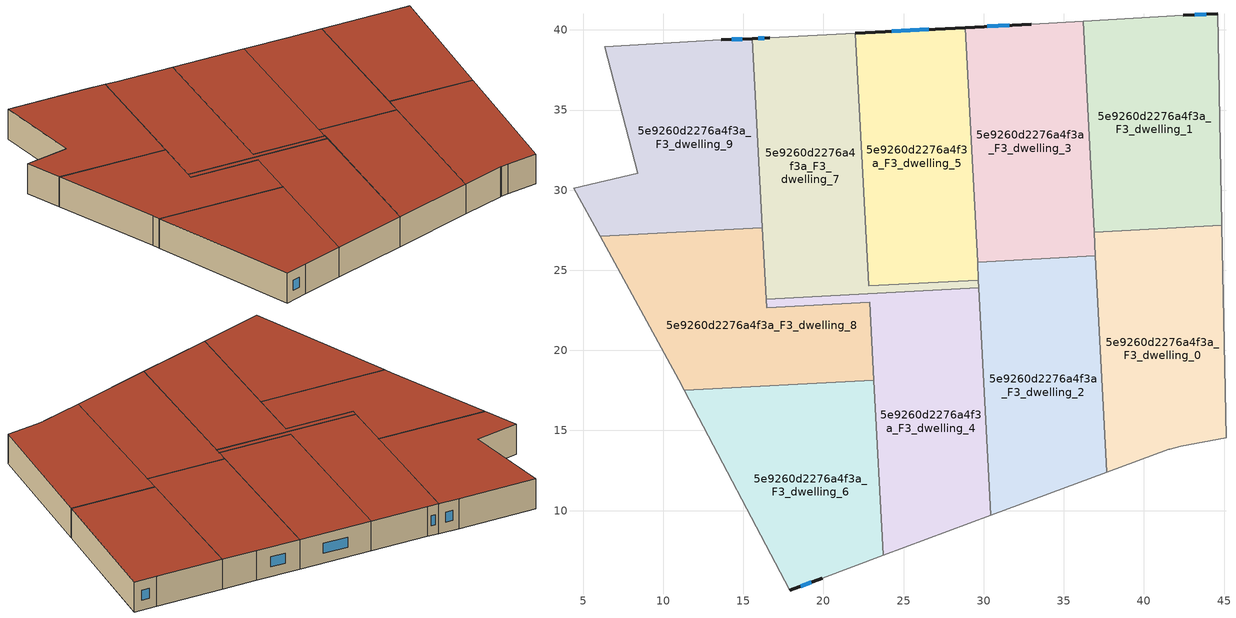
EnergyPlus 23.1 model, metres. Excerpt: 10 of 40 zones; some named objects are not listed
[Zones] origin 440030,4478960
5e9260d2276a4f3a_F3_dwelling_0
 floor to 5e9260d2276a4f3a_F2_dwelling_0 (EU_floor_Construction): 44.86,27.8 45.12,14.56 42.3,14 41.59,13.84 41.54,13.82 37.69,12.39 36.9,27.38 z9
 wall adiabatic (EU_wall_Construction): 37.69,12.39 41.54,13.82 41.59,13.84 42.3,14 45.12,14.56 44.86,27.8 z9:12
 wall to 5e9260d2276a4f3a_F3_dwelling_1 (EU_wall_Construction): 44.86,27.8 36.9,27.38 z9:12
 wall to 5e9260d2276a4f3a_F3_dwelling_2 (EU_wall_Construction): 36.98,25.89 37.69,12.39 z9:12
 wall to 5e9260d2276a4f3a_F3_dwelling_3 (EU_wall_Construction): 36.9,27.38 36.98,25.89 z9:12
 roof outside (EU_roof_Construction): 45.12,14.56 44.86,27.8 36.9,27.38 37.69,12.39 41.54,13.82 41.59,13.84 42.3,14 z12
5e9260d2276a4f3a_F3_dwelling_1
 floor to 5e9260d2276a4f3a_F2_dwelling_1 (EU_floor_Construction): 44.6,41.02 44.86,27.8 36.9,27.38 36.2,40.55 42.45,40.9 z9
 wall outside (EU_wall_Construction): 44.6,41.02 42.45,40.9 z9:12
 wall adiabatic (EU_wall_Construction): 42.45,40.9 36.2,40.55 / 44.86,27.8 44.6,41.02 z9:12
 wall to 5e9260d2276a4f3a_F3_dwelling_3 (EU_wall_Construction): 36.2,40.55 36.9,27.38 z9:12
 window (EU_Window_Construction): 43.89,40.98 43.16,40.94 z9.99:11.01
 roof outside (EU_roof_Construction): 44.86,27.8 44.6,41.02 42.45,40.9 36.2,40.55 36.9,27.38 z12
5e9260d2276a4f3a_F3_dwelling_2
 floor to 5e9260d2276a4f3a_F2_dwelling_2 (EU_floor_Construction): 36.97,25.89 37.69,12.39 30.45,9.71 29.61,25.5 z9
 wall to 5e9260d2276a4f3a_F3_dwelling_3 (EU_wall_Construction): 36.97,25.89 29.61,25.5 z9:12
 wall adiabatic (EU_wall_Construction): 30.45,9.71 37.69,12.39 z9:12
 wall to 5e9260d2276a4f3a_F3_dwelling_4 (EU_wall_Construction): 29.7,23.9 30.45,9.71 z9:12
 wall to 5e9260d2276a4f3a_F3_dwelling_7 (EU_wall_Construction): 29.67,24.39 29.7,23.9 z9:12
 wall to 5e9260d2276a4f3a_F3_dwelling_5 (EU_wall_Construction): 29.61,25.5 29.67,24.39 z9:12
 roof outside (EU_roof_Construction): 37.69,12.39 36.97,25.89 29.61,25.5 30.45,9.71 z12
5e9260d2276a4f3a_F3_dwelling_3
 floor to 5e9260d2276a4f3a_F2_dwelling_3 (EU_floor_Construction): 36.2,40.55 36.97,25.89 29.61,25.5 28.84,40.15 32.97,40.37 z9
 wall outside (EU_wall_Construction): 32.97,40.37 28.84,40.15 z9:12
 wall adiabatic (EU_wall_Construction): 36.2,40.55 32.97,40.37 z9:12
 wall to 5e9260d2276a4f3a_F3_dwelling_5 (EU_wall_Construction): 28.84,40.15 29.61,25.5 z9:12
 window (EU_Window_Construction): 31.6,40.29 30.21,40.22 z9.99:11.01
 roof outside (EU_roof_Construction): 36.97,25.89 36.2,40.55 32.97,40.37 28.84,40.15 29.61,25.5 z12
5e9260d2276a4f3a_F3_dwelling_4
 floor to 5e9260d2276a4f3a_F2_dwelling_4 (EU_floor_Construction): 29.7,23.9 30.45,9.71 23.72,7.21 22.88,23.01 16.45,22.67 16.42,23.2 z9
 wall to 5e9260d2276a4f3a_F3_dwelling_8 (EU_wall_Construction): 16.42,23.2 16.45,22.67 22.88,23.01 23.14,18.13 z9:12
 wall to 5e9260d2276a4f3a_F3_dwelling_7 (EU_wall_Construction): 29.7,23.9 16.42,23.2 z9:12
 wall adiabatic (EU_wall_Construction): 23.72,7.21 30.45,9.71 z9:12
 wall to 5e9260d2276a4f3a_F3_dwelling_6 (EU_wall_Construction): 23.14,18.13 23.72,7.21 z9:12
 roof outside (EU_roof_Construction): 30.45,9.71 29.7,23.9 16.42,23.2 16.45,22.67 22.88,23.01 23.72,7.21 z12
5e9260d2276a4f3a_F3_dwelling_5
 floor to 5e9260d2276a4f3a_F2_dwelling_5 (EU_floor_Construction): 28.84,40.15 29.67,24.39 22.83,24.03 21.99,39.78 z9
 wall outside (EU_wall_Construction): 28.84,40.15 21.99,39.78 z9:12
 wall to 5e9260d2276a4f3a_F3_dwelling_7 (EU_wall_Construction): 21.99,39.78 22.83,24.03 29.67,24.39 z9:12
 window (EU_Window_Construction): 26.57,40.03 24.26,39.9 z9.99:11.01
 roof outside (EU_roof_Construction): 29.67,24.39 28.84,40.15 21.99,39.78 22.83,24.03 z12
5e9260d2276a4f3a_F3_dwelling_6
 floor to 5e9260d2276a4f3a_F2_dwelling_6 (EU_floor_Construction): 23.14,18.13 23.72,7.21 19.91,5.79 17.91,5.02 11.31,17.5 z9
 wall outside (EU_wall_Construction): 17.91,5.02 19.91,5.79 z9:12
 wall adiabatic (EU_wall_Construction): 11.31,17.5 17.91,5.02 / 19.91,5.79 23.72,7.21 z9:12
 wall to 5e9260d2276a4f3a_F3_dwelling_8 (EU_wall_Construction): 23.14,18.13 11.31,17.5 z9:12
 window (EU_Window_Construction): 18.57,5.28 19.25,5.54 z9.99:11.01
 roof outside (EU_roof_Construction): 23.72,7.21 23.14,18.13 11.31,17.5 17.91,5.02 19.91,5.79 z12
5e9260d2276a4f3a_F3_dwelling_7
 floor to 5e9260d2276a4f3a_F2_dwelling_7 (EU_floor_Construction): 21.99,39.78 22.83,24.03 29.67,24.39 29.7,23.9 16.42,23.2 15.56,39.46 16.65,39.5 z9
 wall outside (EU_wall_Construction): 16.65,39.5 15.56,39.46 z9:12
 wall adiabatic (EU_wall_Construction): 21.99,39.78 16.65,39.5 z9:12
 wall to 5e9260d2276a4f3a_F3_dwelling_9 (EU_wall_Construction): 15.56,39.46 16.18,27.64 z9:12
 wall to 5e9260d2276a4f3a_F3_dwelling_8 (EU_wall_Construction): 16.18,27.64 16.42,23.2 z9:12
 window (EU_Window_Construction): 16.29,39.48 15.92,39.47 z9.99:11.01
 roof outside (EU_roof_Construction): 29.7,23.9 29.67,24.39 22.83,24.03 21.99,39.78 16.65,39.5 15.56,39.46 16.42,23.2 z12
5e9260d2276a4f3a_F3_dwelling_8
 floor to 5e9260d2276a4f3a_F2_dwelling_8 (EU_floor_Construction): 22.88,23.01 23.14,18.13 11.31,17.5 10.97,18.15 6.06,27.11 16.18,27.64 16.45,22.67 z9
 wall adiabatic (EU_wall_Construction): 6.06,27.11 10.97,18.15 11.31,17.5 z9:12
 wall to 5e9260d2276a4f3a_F3_dwelling_9 (EU_wall_Construction): 16.18,27.64 6.06,27.11 z9:12
 roof outside (EU_roof_Construction): 23.14,18.13 22.88,23.01 16.45,22.67 16.18,27.64 6.06,27.11 10.97,18.15 11.31,17.5 z12
5e9260d2276a4f3a_F3_dwelling_9
 floor to 5e9260d2276a4f3a_F2_dwelling_9 (EU_floor_Construction): 15.56,39.46 16.18,27.64 6.06,27.11 4.4,30.13 8.4,31.06 6.34,38.96 13.63,39.38 z9
 wall outside (EU_wall_Construction): 15.56,39.46 13.63,39.38 z9:12
 wall adiabatic (EU_wall_Construction): 13.63,39.38 6.34,38.96 8.4,31.06 4.4,30.13 6.06,27.11 z9:12
 window (EU_Window_Construction): 14.92,39.43 14.27,39.4 z9.99:11.01
 roof outside (EU_roof_Construction): 16.18,27.64 15.56,39.46 13.63,39.38 6.34,38.96 8.4,31.06 4.4,30.13 6.06,27.11 z12
[Building]
EU S2 Campaign: North Axis=0; Terrain=City; Solar Distribution=FullExterior
[Site:Location]
Madrid: Latitude=40.5; Longitude=-3.5; Time Zone=1; Elevation=609
[SizingPeriod:WeatherFileDays]
AnnualSizingPeriod: Begin Month=1; Begin Day of Month=1; End Month=12; End Day of Month=31; Day of Week for Start Day=Monday; Use Weather File Daylight Saving Period=No; Use Weather File Rain and Snow Indicators=No
[MATERIAL]
EU_InternalMass_Material: Roughness=MediumRough; Thickness=0.1; Conductivity=1; Density=1800; Specific Heat=900; Thermal Absorptance=0.9; Solar Absorptance=0.7; Visible Absorptance=0.7
[MATERIAL:NOMASS] Roughness=MediumRough; Thermal Absorptance=0.9; Solar Absorptance=0.7; Visible Absorptance=0.7
Name | Thermal Resistance
EU_wall_NoMass | 0.609216
EU_roof_NoMass | 0.513268
EU_floor_NoMass | 0.568163
[WINDOWMATERIAL:SIMPLEGLAZINGSYSTEM]
EU_Window_SimpleGlazing: UFactor=5.50606; Solar Heat Gain Coefficient=0.85; Visible Transmittance=0.85
[CONSTRUCTION]
EU_wall_Construction: EU_wall_NoMass
EU_roof_Construction: EU_roof_NoMass
EU_floor_Construction: EU_floor_NoMass
EU_Window_Construction: EU_Window_SimpleGlazing
EU_InternalMass_Construction: EU_InternalMass_Material
[ZONE] Type=1; Multiplier=1; Ceiling Height=autocalculate; Floor Area=autocalculate; Part of Total Floor Area=Yes
Name | Volume
5e9260d2276a4f3a_F3_dwelling_0 | 324.448
5e9260d2276a4f3a_F3_dwelling_1 | 324.444
5e9260d2276a4f3a_F3_dwelling_2 | 324.472
5e9260d2276a4f3a_F3_dwelling_3 | 324.461
5e9260d2276a4f3a_F3_dwelling_4 | 324.465
5e9260d2276a4f3a_F3_dwelling_5 | 324.463
5e9260d2276a4f3a_F3_dwelling_6; 5e9260d2276a4f3a_F3_dwelling_8 | 324.457
5e9260d2276a4f3a_F3_dwelling_7 | 324.442
5e9260d2276a4f3a_F3_dwelling_9 | 324.475
[INTERNALMASS] Construction=EU_InternalMass_Construction
Name | Zone or ZoneList | Surface Area
5e9260d2276a4f3a_F3_dwelling_0_EU_InternalMass | 5e9260d2276a4f3a_F3_dwelling_0 | 108.149
5e9260d2276a4f3a_F3_dwelling_1_EU_InternalMass | 5e9260d2276a4f3a_F3_dwelling_1 | 108.147
5e9260d2276a4f3a_F3_dwelling_2_EU_InternalMass | 5e9260d2276a4f3a_F3_dwelling_2 | 108.158
5e9260d2276a4f3a_F3_dwelling_3_EU_InternalMass | 5e9260d2276a4f3a_F3_dwelling_3 | 108.154
5e9260d2276a4f3a_F3_dwelling_4_EU_InternalMass | 5e9260d2276a4f3a_F3_dwelling_4 | 108.155
5e9260d2276a4f3a_F3_dwelling_5_EU_InternalMass | 5e9260d2276a4f3a_F3_dwelling_5 | 108.155
5e9260d2276a4f3a_F3_dwelling_6_EU_InternalMass | 5e9260d2276a4f3a_F3_dwelling_6 | 108.155
5e9260d2276a4f3a_F3_dwelling_7_EU_InternalMass | 5e9260d2276a4f3a_F3_dwelling_7 | 108.148
5e9260d2276a4f3a_F3_dwelling_8_EU_InternalMass | 5e9260d2276a4f3a_F3_dwelling_8 | 108.152
5e9260d2276a4f3a_F3_dwelling_9_EU_InternalMass | 5e9260d2276a4f3a_F3_dwelling_9 | 108.159
[OTHEREQUIPMENT] Fuel Type=Electricity; Design Level Calculation Method=Watts/Area; Power per Zone Floor Area=1; Fraction Latent=0; Fraction Radiant=0; Fraction Lost=0; Carbon Dioxide Generation Rate=0; EndUse Subcategory=EU_Step8_InternalGains
Name | Zone or ZoneList or Space or SpaceList | Schedule
EU_Step8_InternalGain_5e9260d2276a4f3a_F3_dwelling_0_f000 | 5e9260d2276a4f3a_F3_dwelling_0 | EU_Step8_GainSchedule_5e9260d2276a4f3a_F3_dwelling_0_f000
EU_Step8_InternalGain_5e9260d2276a4f3a_F3_dwelling_1_f000 | 5e9260d2276a4f3a_F3_dwelling_1 | EU_Step8_GainSchedule_5e9260d2276a4f3a_F3_dwelling_1_f000
EU_Step8_InternalGain_5e9260d2276a4f3a_F3_dwelling_2_f000 | 5e9260d2276a4f3a_F3_dwelling_2 | EU_Step8_GainSchedule_5e9260d2276a4f3a_F3_dwelling_2_f000
EU_Step8_InternalGain_5e9260d2276a4f3a_F3_dwelling_3_f000 | 5e9260d2276a4f3a_F3_dwelling_3 | EU_Step8_GainSchedule_5e9260d2276a4f3a_F3_dwelling_3_f000
EU_Step8_InternalGain_5e9260d2276a4f3a_F3_dwelling_4_f000 | 5e9260d2276a4f3a_F3_dwelling_4 | EU_Step8_GainSchedule_5e9260d2276a4f3a_F3_dwelling_4_f000
EU_Step8_InternalGain_5e9260d2276a4f3a_F3_dwelling_5_f000 | 5e9260d2276a4f3a_F3_dwelling_5 | EU_Step8_GainSchedule_5e9260d2276a4f3a_F3_dwelling_5_f000
EU_Step8_InternalGain_5e9260d2276a4f3a_F3_dwelling_6_f000 | 5e9260d2276a4f3a_F3_dwelling_6 | EU_Step8_GainSchedule_5e9260d2276a4f3a_F3_dwelling_6_f000
EU_Step8_InternalGain_5e9260d2276a4f3a_F3_dwelling_7_f000 | 5e9260d2276a4f3a_F3_dwelling_7 | EU_Step8_GainSchedule_5e9260d2276a4f3a_F3_dwelling_7_f000
EU_Step8_InternalGain_5e9260d2276a4f3a_F3_dwelling_8_f000 | 5e9260d2276a4f3a_F3_dwelling_8 | EU_Step8_GainSchedule_5e9260d2276a4f3a_F3_dwelling_8_f000
EU_Step8_InternalGain_5e9260d2276a4f3a_F3_dwelling_9_f000 | 5e9260d2276a4f3a_F3_dwelling_9 | EU_Step8_GainSchedule_5e9260d2276a4f3a_F3_dwelling_9_f000
[ZONEVENTILATION:DESIGNFLOWRATE] Schedule=EU_AlwaysOn; Design Flow Rate Calculation Method=AirChanges/Hour; Air Changes per Hour=0.752966; Ventilation Type=Natural; Fan Pressure Rise=0; Fan Total Efficiency=1; Constant Term Coefficient=1; Temperature Term Coefficient=0; Velocity Term Coefficient=0; Velocity Squared Term Coefficient=0; Minimum Indoor Temperature=-100; Maximum Indoor Temperature=100; Delta Temperature=-100; Minimum Outdoor Temperature=-100; Maximum Outdoor Temperature=100; Maximum Wind Speed=40
Name | Zone or ZoneList or Space or SpaceList
EU_ConstantAir_5e9260d2276a4f3a_F3_dwelling_0 | 5e9260d2276a4f3a_F3_dwelling_0
EU_ConstantAir_5e9260d2276a4f3a_F3_dwelling_1 | 5e9260d2276a4f3a_F3_dwelling_1
EU_ConstantAir_5e9260d2276a4f3a_F3_dwelling_2 | 5e9260d2276a4f3a_F3_dwelling_2
EU_ConstantAir_5e9260d2276a4f3a_F3_dwelling_3 | 5e9260d2276a4f3a_F3_dwelling_3
EU_ConstantAir_5e9260d2276a4f3a_F3_dwelling_4 | 5e9260d2276a4f3a_F3_dwelling_4
EU_ConstantAir_5e9260d2276a4f3a_F3_dwelling_5 | 5e9260d2276a4f3a_F3_dwelling_5
EU_ConstantAir_5e9260d2276a4f3a_F3_dwelling_6 | 5e9260d2276a4f3a_F3_dwelling_6
EU_ConstantAir_5e9260d2276a4f3a_F3_dwelling_7 | 5e9260d2276a4f3a_F3_dwelling_7
EU_ConstantAir_5e9260d2276a4f3a_F3_dwelling_8 | 5e9260d2276a4f3a_F3_dwelling_8
EU_ConstantAir_5e9260d2276a4f3a_F3_dwelling_9 | 5e9260d2276a4f3a_F3_dwelling_9
[HVACTEMPLATE:ZONE:IDEALLOADSAIRSYSTEM] System Availability Schedule=EU_AlwaysOn; Maximum Heating Supply Air Temperature=50; Minimum Cooling Supply Air Temperature=13; Maximum Heating Supply Air Humidity Ratio=0.0156; Minimum Cooling Supply Air Humidity Ratio=0.0077; Heating Limit=NoLimit; Cooling Limit=NoLimit; Heating Availability Schedule=EU_AlwaysOn; Cooling Availability Schedule=EU_CoolingOff; Dehumidification Control Type=ConstantSensibleHeatRatio; Cooling Sensible Heat Ratio=0.7; Dehumidification Setpoint=60; Humidification Control Type=None; Humidification Setpoint=30; Outdoor Air Method=None; Outdoor Air Flow Rate per Person=0.00944; Outdoor Air Flow Rate per Zone Floor Area=0; Outdoor Air Flow Rate per Zone=0; Demand Controlled Ventilation Type=None; Outdoor Air Economizer Type=NoEconomizer; Heat Recovery Type=None; Sensible Heat Recovery Effectiveness=0.7; Latent Heat Recovery Effectiveness=0.65
Name | Template Thermostat
5e9260d2276a4f3a_F3_dwelling_0 | EU_HeatOnly_5e9260d2276a4f3a_F3_dwelling_0
5e9260d2276a4f3a_F3_dwelling_1 | EU_HeatOnly_5e9260d2276a4f3a_F3_dwelling_1
5e9260d2276a4f3a_F3_dwelling_2 | EU_HeatOnly_5e9260d2276a4f3a_F3_dwelling_2
5e9260d2276a4f3a_F3_dwelling_3 | EU_HeatOnly_5e9260d2276a4f3a_F3_dwelling_3
5e9260d2276a4f3a_F3_dwelling_4 | EU_HeatOnly_5e9260d2276a4f3a_F3_dwelling_4
5e9260d2276a4f3a_F3_dwelling_5 | EU_HeatOnly_5e9260d2276a4f3a_F3_dwelling_5
5e9260d2276a4f3a_F3_dwelling_6 | EU_HeatOnly_5e9260d2276a4f3a_F3_dwelling_6
5e9260d2276a4f3a_F3_dwelling_7 | EU_HeatOnly_5e9260d2276a4f3a_F3_dwelling_7
5e9260d2276a4f3a_F3_dwelling_8 | EU_HeatOnly_5e9260d2276a4f3a_F3_dwelling_8
5e9260d2276a4f3a_F3_dwelling_9 | EU_HeatOnly_5e9260d2276a4f3a_F3_dwelling_9
[SIZING:ZONE] Zone Cooling Design Supply Air Temperature Input Method=SupplyAirTemperature; Zone Cooling Design Supply Air Temperature=13; Zone Heating Design Supply Air Temperature Input Method=SupplyAirTemperature; Zone Heating Design Supply Air Temperature=50; Zone Cooling Design Supply Air Humidity Ratio=0.008; Zone Heating Design Supply Air Humidity Ratio=0.008; Cooling Design Air Flow Method=DesignDay; Cooling Design Air Flow Rate=0; Cooling Minimum Air Flow per Zone Floor Area=0.000762; Cooling Minimum Air Flow=0; Cooling Minimum Air Flow Fraction=0.2; Heating Design Air Flow Method=DesignDay; Heating Design Air Flow Rate=0; Heating Maximum Air Flow per Zone Floor Area=0.002032; Heating Maximum Air Flow=0.141576; Heating Maximum Air Flow Fraction=0.3; Account for Dedicated Outdoor Air System=No; Dedicated Outdoor Air System Control Strategy=NeutralSupplyAir; Dedicated Outdoor Air Low Setpoint Temperature for Design=autosize; Dedicated Outdoor Air High Setpoint Temperature for Design=autosize; Zone Load Sizing Method=Sensible Load Only No Latent Load; Zone Latent Cooling Design Supply Air Humidity Ratio Input Method=HumidityRatioDifference; Zone Cooling Design Supply Air Humidity Ratio Difference=0.005; Zone Latent Heating Design Supply Air Humidity Ratio Input Method=HumidityRatioDifference; Zone Humidification Design Supply Air Humidity Ratio Difference=0.005
5e9260d2276a4f3a_F3_dwelling_0; 5e9260d2276a4f3a_F3_dwelling_1; 5e9260d2276a4f3a_F3_dwelling_2; 5e9260d2276a4f3a_F3_dwelling_3; 5e9260d2276a4f3a_F3_dwelling_4; 5e9260d2276a4f3a_F3_dwelling_5; 5e9260d2276a4f3a_F3_dwelling_6; 5e9260d2276a4f3a_F3_dwelling_7; 5e9260d2276a4f3a_F3_dwelling_8; 5e9260d2276a4f3a_F3_dwelling_9
[SCHEDULE:CONSTANT]
Name | Hourly Value
EU_AlwaysOn | 1
EU_CoolingOff | 0
[SCHEDULE:FILE] Column Number=1; Rows to Skip at Top=0; Number of Hours of Data=8760; Column Separator=Comma; Interpolate to Timestep=No; Minutes per Item=60; Adjust Schedule for Daylight Savings=Yes
Name | File
EU_Step8_GainSchedule_5e9260d2276a4f3a_F3_dwelling_0_f000 | ../../schedules/5e9260d2276a4f3a/5e9260d2276a4f3a_F3_dwelling_0_f000_gain.csv
EU_Step8_GainSchedule_5e9260d2276a4f3a_F3_dwelling_1_f000 | ../../schedules/5e9260d2276a4f3a/5e9260d2276a4f3a_F3_dwelling_1_f000_gain.csv
EU_Step8_GainSchedule_5e9260d2276a4f3a_F3_dwelling_2_f000 | ../../schedules/5e9260d2276a4f3a/5e9260d2276a4f3a_F3_dwelling_2_f000_gain.csv
EU_Step8_GainSchedule_5e9260d2276a4f3a_F3_dwelling_3_f000 | ../../schedules/5e9260d2276a4f3a/5e9260d2276a4f3a_F3_dwelling_3_f000_gain.csv
EU_Step8_GainSchedule_5e9260d2276a4f3a_F3_dwelling_4_f000 | ../../schedules/5e9260d2276a4f3a/5e9260d2276a4f3a_F3_dwelling_4_f000_gain.csv
EU_Step8_GainSchedule_5e9260d2276a4f3a_F3_dwelling_5_f000 | ../../schedules/5e9260d2276a4f3a/5e9260d2276a4f3a_F3_dwelling_5_f000_gain.csv
EU_Step8_GainSchedule_5e9260d2276a4f3a_F3_dwelling_6_f000 | ../../schedules/5e9260d2276a4f3a/5e9260d2276a4f3a_F3_dwelling_6_f000_gain.csv
EU_Step8_GainSchedule_5e9260d2276a4f3a_F3_dwelling_7_f000 | ../../schedules/5e9260d2276a4f3a/5e9260d2276a4f3a_F3_dwelling_7_f000_gain.csv
EU_Step8_GainSchedule_5e9260d2276a4f3a_F3_dwelling_8_f000 | ../../schedules/5e9260d2276a4f3a/5e9260d2276a4f3a_F3_dwelling_8_f000_gain.csv
EU_Step8_GainSchedule_5e9260d2276a4f3a_F3_dwelling_9_f000 | ../../schedules/5e9260d2276a4f3a/5e9260d2276a4f3a_F3_dwelling_9_f000_gain.csv
